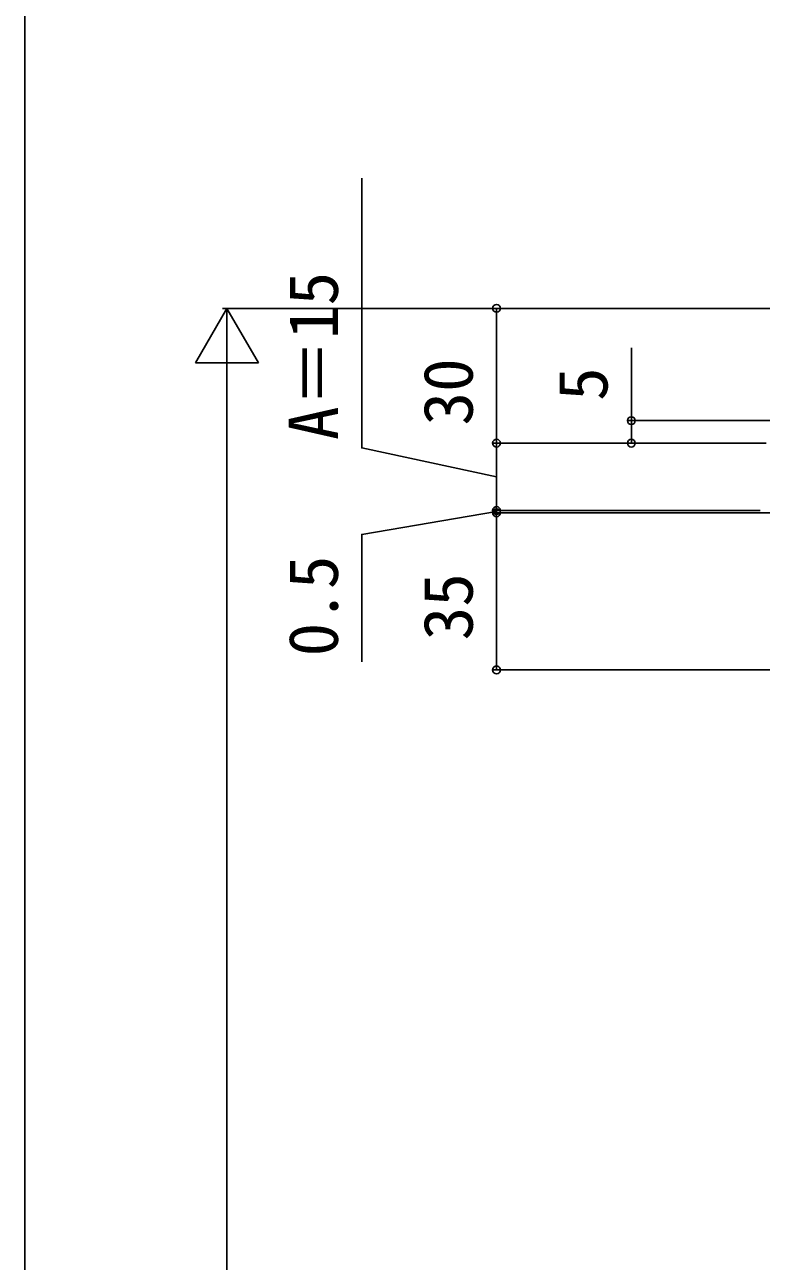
# Model space of a CAD drawing. Units: millimetres, scale not verified. Extents: x -875 to 875, y -1300 to 1292.
# Drawn here: x -875 to -711.1, y 762.2 to 1037.5 of the extents above; entities that cross this region are included whole.
import ezdxf
from ezdxf.enums import TextEntityAlignment as Align

# ---------------------------------------------------------------- set-up
doc = ezdxf.new("R2010")
doc.units = ezdxf.units.MM
doc.header["$LTSCALE"] = 8
doc.layers.add('0-5_YKK_D', color=6, linetype='Continuous')
doc.layers.add('0-6_YKK_ZWAK', color=7, linetype='Continuous')
doc.styles.add('ＭＳ ゴシック', font='')
doc.styles.get('ＭＳ ゴシック').set_extended_font_data('MS Gothic')

msp = doc.modelspace()

# ---------------------------------------------------------------- linework, layer by layer
at = {"layer": '0-5_YKK_D'}
for p, q in [((-830, 974.304), (-837, 962.179)), ((-709.003, 974.304), (-831, 974.304)), ((-830, 974.304), (-823, 962.179)), ((-830, 974.304), (-830, 950.055)), ((-709.003, 974.304), (-771, 974.304)), ((-770, 974.304), (-770, 944.304)), ((-837, 962.179), (-823, 962.179)), ((-830, 960.304), (-830, 137.304)), ((-656.2, 949.304), (-741, 949.304)), ((-710, 944.304), (-771, 944.304)), ((-710, 944.304), (-771, 944.304)), ((-770, 929.304), (-770, 944.304)), ((-710, 944.304), (-741, 944.304)), ((-770, 929.304), (-770, 932.804)), ((-711.3, 929.304), (-771, 929.304)), ((-711.3, 929.304), (-771, 929.304)), ((-685.7, 928.804), (-771, 928.804)), ((-685.7, 928.804), (-771, 928.804)), ((-770, 928.804), (-770, 929.304)), ((-770, 928.804), (-770, 929.304)), ((-770, 928.804), (-770, 893.804)), ((-770, 928.804), (-770, 925.304)), ((-685.7, 893.804), (-771, 893.804))]:
    msp.add_line(p, q, dxfattribs=at)
for points in [[(-770, 936.804), (-800, 943.243), (-800, 1003.323)], [(-740, 944.304), (-740, 949.304), (-740, 965.497)], [(-770, 929.054), (-800, 923.962), (-800, 895.587)]]:
    msp.add_lwpolyline(points, dxfattribs=at)
for centre in [(-770, 974.304), (-740, 949.304), (-770, 944.304), (-770, 944.304), (-740, 944.304), (-770, 929.304), (-770, 929.304), (-770, 928.804), (-770, 928.804), (-770, 893.804)]:
    msp.add_circle(centre, 0.875, dxfattribs=at)
at = {"layer": '0-6_YKK_ZWAK'}
msp.add_line((-875, 1250.3), (-875, -1299.7), dxfattribs=at)

# ---------------------------------------------------------------- texts
at = {"layer": '0-5_YKK_D', "style": 'ＭＳ ゴシック'}
for s, p in [('A＝15', (-802, 944.988)), ('30', (-772, 948.224)), ('5', (-742, 953.696)), ('0.5', (-802, 896.82)), ('35', (-772, 900.394))]:
    msp.add_text(s, height=11, rotation=90, dxfattribs=at).set_placement(p, align=Align.BOTTOM_LEFT)

doc.saveas('drawing.dxf')
